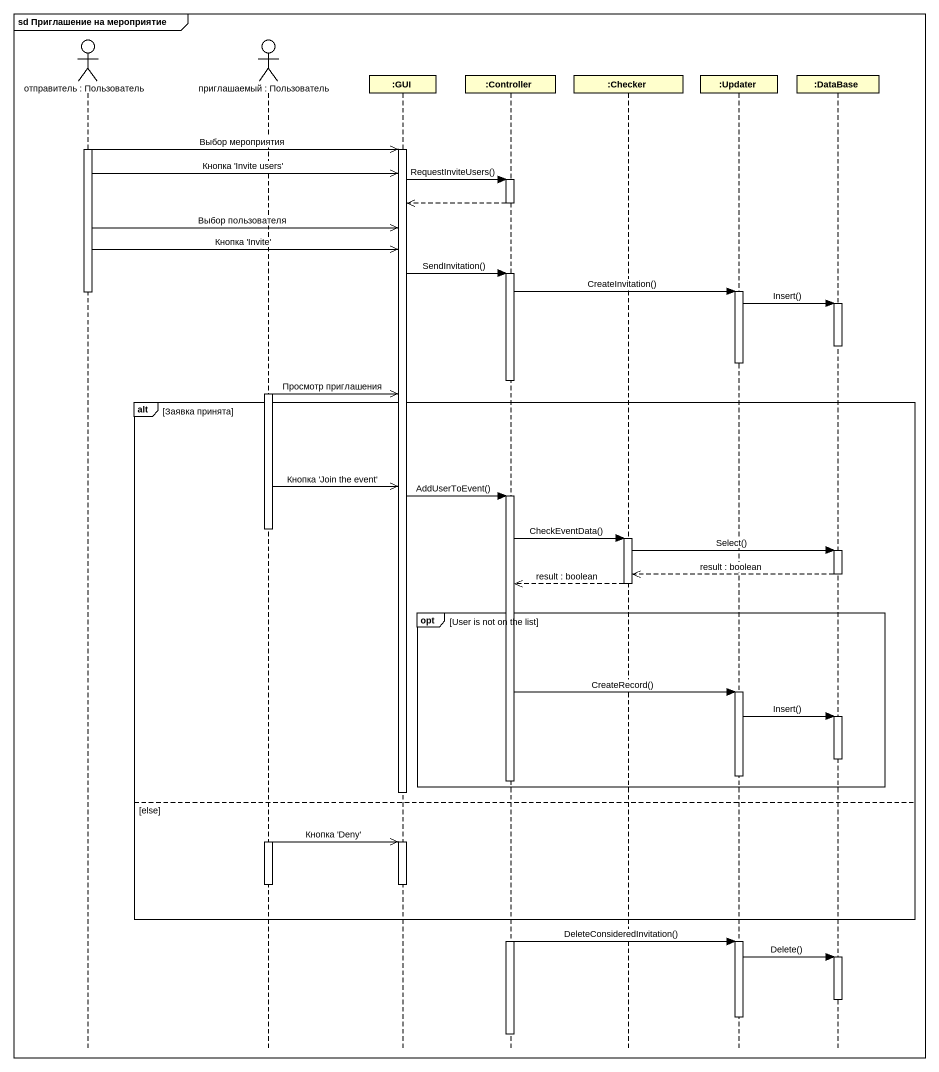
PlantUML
@startuml
mainframe sd Приглашение на мероприятие
hide footbox
actor "отправитель : Пользователь" as отправитель
actor "приглашаемый : Пользователь" as приглашаемый
participant ":GUI" as GUI
participant ":Controller" as Controller
participant ":Checker" as Checker
participant ":Updater" as Updater
participant ":DataBase" as DataBase_

activate отправитель
отправитель ->> GUI : Выбор мероприятия
activate GUI
отправитель ->> GUI : Кнопка 'Invite users'
GUI -> Controller : RequestInviteUsers()
activate Controller
Controller -->> GUI
deactivate Controller
отправитель ->> GUI : Выбор пользователя
отправитель ->> GUI : Кнопка 'Invite'
GUI -> Controller : SendInvitation()
activate Controller
Controller -> Updater : CreateInvitation()
activate Updater
deactivate отправитель
Updater -> DataBase_ : Insert()
activate DataBase_
deactivate DataBase_
deactivate Updater
deactivate Controller
activate приглашаемый
приглашаемый ->> GUI : Просмотр приглашения
alt Заявка принята
  приглашаемый ->> GUI : Кнопка 'Join the event'
  GUI -> Controller : AddUserToEvent()
  activate Controller
  deactivate приглашаемый
  Controller -> Checker : CheckEventData()
  activate Checker
  Checker -> DataBase_ : Select()
  activate DataBase_
  DataBase_ -->> Checker : result : boolean
  deactivate DataBase_
  Checker -->> Controller : result : boolean
  deactivate Checker
  opt User is not on the list
    Controller -> Updater : CreateRecord()
    activate Updater
    Updater -> DataBase_ : Insert()
    activate DataBase_
    deactivate DataBase_
    deactivate Updater
    deactivate Controller
  end
  deactivate GUI
else else
  activate приглашаемый
  приглашаемый ->> GUI : Кнопка 'Deny'
  activate GUI
  deactivate GUI
  deactivate приглашаемый
end
activate Controller
Controller -> Updater : DeleteConsideredInvitation()
activate Updater
Updater -> DataBase_ : Delete()
activate DataBase_
deactivate DataBase_
deactivate Updater
deactivate Controller
@enduml
